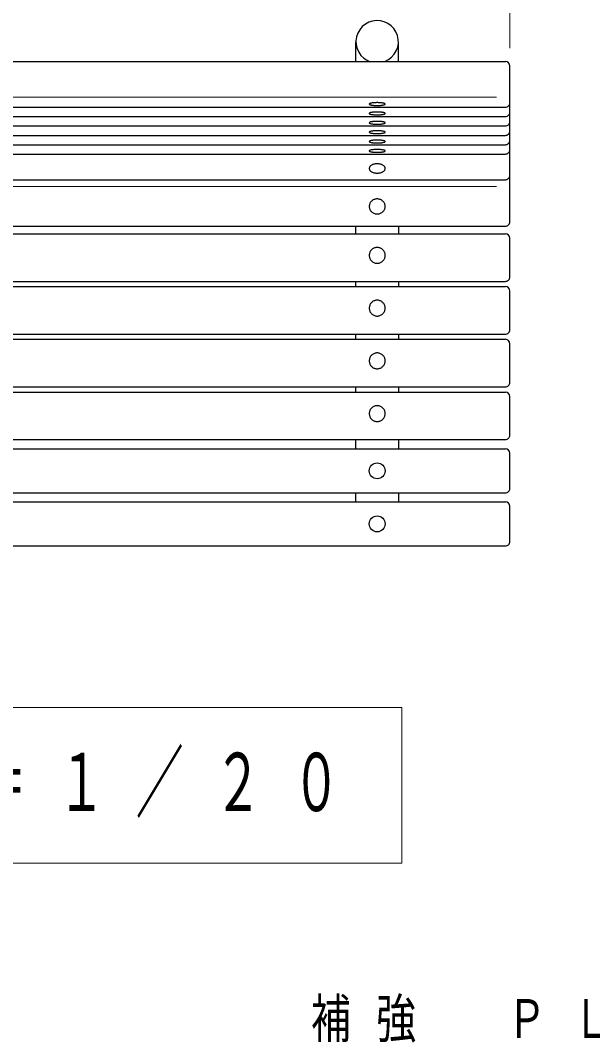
# Model space of a CAD drawing. Units: millimetres on the paper, scale 1:20. Extents: x -365 to 0, y -34 to 257.
# Drawn here: x -263 to -230.7, y 163 to 220.8 of the extents above; entities that cross this region are included whole.
import ezdxf

# ---------------------------------------------------------------- set-up
doc = ezdxf.new("R2010")
doc.units = ezdxf.units.MM
doc.layers.add('LY_1', color=7, linetype='Continuous', lineweight=25)
doc.styles.add('ＭＳ ゴシック', font='')
doc.styles.get('ＭＳ ゴシック').set_extended_font_data('MS Gothic')

msp = doc.modelspace()

# ---------------------------------------------------------------- linework, layer by layer
at = {"layer": 'LY_1', "lineweight": 13}
for p, q in [((-235.336, 219.252), (-235.336, 231.811)), ((-294.586, 216.489), (-236.086, 216.489)), ((-294.586, 211.437), (-236.086, 211.437)), ((-241.436, 181.967), (-289.236, 181.967)), ((-241.436, 173.167), (-241.436, 181.967)), ((-289.236, 173.167), (-241.436, 173.167))]:
    msp.add_line(p, q, dxfattribs=at)
at = {"layer": 'LY_1'}
for p, q in [((-244.036, 218.502), (-244.036, 219.615)), ((-241.636, 218.502), (-241.636, 219.615)), ((-295.086, 218.502), (-235.586, 218.502)), ((-235.336, 209.436), (-235.336, 218.252)), ((-295.086, 215.91), (-235.586, 215.91)), ((-295.086, 215.381), (-235.586, 215.381)), ((-295.086, 214.851), (-235.586, 214.851)), ((-295.086, 214.322), (-235.586, 214.322)), ((-295.086, 213.792), (-235.586, 213.792)), ((-295.086, 213.263), (-235.586, 213.263)), ((-295.086, 211.814), (-235.586, 211.814)), ((-295.086, 209.186), (-235.586, 209.186)), ((-295.086, 208.753), (-235.586, 208.753)), ((-244.051, 208.753), (-244.051, 209.186)), ((-241.621, 208.753), (-241.621, 209.186)), ((-235.336, 206.316), (-235.336, 208.503)), ((-295.086, 206.066), (-235.586, 206.066)), ((-295.086, 205.77), (-235.586, 205.77)), ((-244.051, 205.77), (-244.051, 206.066)), ((-241.621, 205.77), (-241.621, 206.066)), ((-235.336, 203.334), (-235.336, 205.52)), ((-295.086, 203.084), (-235.586, 203.084)), ((-244.051, 202.788), (-244.051, 203.084)), ((-241.621, 202.788), (-241.621, 203.084)), ((-295.086, 202.788), (-235.586, 202.788)), ((-235.336, 200.351), (-235.336, 202.538)), ((-295.086, 200.101), (-235.586, 200.101)), ((-244.051, 199.805), (-244.051, 200.101)), ((-241.621, 199.805), (-241.621, 200.101)), ((-295.086, 199.805), (-235.586, 199.805)), ((-235.336, 197.368), (-235.336, 199.555)), ((-295.086, 197.118), (-235.586, 197.118)), ((-244.051, 196.603), (-244.051, 197.118)), ((-241.621, 196.603), (-241.621, 197.118)), ((-295.086, 196.603), (-235.586, 196.603)), ((-235.336, 194.353), (-235.336, 196.353)), ((-295.086, 194.103), (-235.586, 194.103)), ((-244.051, 193.603), (-244.051, 194.103)), ((-241.621, 193.603), (-241.621, 194.103)), ((-295.086, 193.603), (-235.586, 193.603)), ((-235.336, 191.353), (-235.336, 193.353)), ((-295.086, 191.103), (-235.586, 191.103))]:
    msp.add_line(p, q, dxfattribs=at)
msp.add_lwpolyline([(-242.398, 218.502), (-242.199, 218.602), (-242.021, 218.737), (-241.872, 218.903), (-241.756, 219.094), (-241.678, 219.303), (-241.64, 219.522), (-241.643, 219.745), (-241.688, 219.963), (-241.773, 220.17), (-241.895, 220.357), (-242.049, 220.518), (-242.231, 220.648), (-242.433, 220.742), (-242.65, 220.797), (-242.873, 220.81), (-243.095, 220.783), (-243.308, 220.715), (-243.504, 220.608), (-243.678, 220.468), (-243.822, 220.297), (-243.932, 220.103), (-244.003, 219.892), (-244.035, 219.671), (-244.024, 219.449), (-243.973, 219.232), (-243.882, 219.028), (-243.754, 218.845), (-243.595, 218.689), (-243.442, 218.583), (-243.273, 218.501)], dxfattribs=at)
for points in [[(-243.286, 216.09), (-243.284, 216.084), (-243.279, 216.077), (-243.271, 216.07), (-243.259, 216.063), (-243.244, 216.057), (-243.226, 216.051), (-243.205, 216.045), (-243.181, 216.039), (-243.154, 216.034), (-243.125, 216.03), (-243.094, 216.025), (-243.061, 216.022), (-243.026, 216.018), (-242.99, 216.016), (-242.953, 216.014), (-242.914, 216.012), (-242.875, 216.011), (-242.836, 216.011), (-242.797, 216.011), (-242.758, 216.012), (-242.72, 216.014), (-242.682, 216.016), (-242.646, 216.018), (-242.611, 216.022), (-242.578, 216.025), (-242.547, 216.03), (-242.518, 216.034), (-242.491, 216.039), (-242.467, 216.045), (-242.446, 216.051), (-242.428, 216.057), (-242.413, 216.063), (-242.401, 216.07), (-242.393, 216.077), (-242.388, 216.084), (-242.386, 216.09), (-242.388, 216.097), (-242.393, 216.104), (-242.401, 216.111), (-242.413, 216.118), (-242.428, 216.124), (-242.446, 216.13), (-242.467, 216.136), (-242.491, 216.142), (-242.518, 216.147), (-242.547, 216.151), (-242.578, 216.156), (-242.611, 216.159), (-242.646, 216.162), (-242.682, 216.165), (-242.72, 216.167), (-242.758, 216.169), (-242.797, 216.17), (-242.836, 216.17), (-242.875, 216.17), (-242.914, 216.169), (-242.953, 216.167), (-242.99, 216.165), (-243.026, 216.162), (-243.061, 216.159), (-243.094, 216.156), (-243.125, 216.151), (-243.154, 216.147), (-243.181, 216.142), (-243.205, 216.136), (-243.226, 216.13), (-243.244, 216.124), (-243.259, 216.118), (-243.271, 216.111), (-243.279, 216.104), (-243.284, 216.097)], [(-243.286, 215.561), (-243.284, 215.554), (-243.279, 215.547), (-243.271, 215.54), (-243.259, 215.534), (-243.244, 215.527), (-243.226, 215.521), (-243.205, 215.515), (-243.181, 215.51), (-243.154, 215.505), (-243.125, 215.5), (-243.094, 215.496), (-243.061, 215.492), (-243.026, 215.489), (-242.99, 215.486), (-242.953, 215.484), (-242.914, 215.483), (-242.875, 215.482), (-242.836, 215.482), (-242.797, 215.482), (-242.758, 215.483), (-242.72, 215.484), (-242.682, 215.486), (-242.646, 215.489), (-242.611, 215.492), (-242.578, 215.496), (-242.547, 215.5), (-242.518, 215.505), (-242.491, 215.51), (-242.467, 215.515), (-242.446, 215.521), (-242.428, 215.527), (-242.413, 215.534), (-242.401, 215.54), (-242.393, 215.547), (-242.388, 215.554), (-242.386, 215.561), (-242.388, 215.568), (-242.393, 215.575), (-242.401, 215.582), (-242.413, 215.588), (-242.428, 215.595), (-242.446, 215.601), (-242.467, 215.607), (-242.491, 215.612), (-242.518, 215.617), (-242.547, 215.622), (-242.578, 215.626), (-242.611, 215.63), (-242.646, 215.633), (-242.682, 215.636), (-242.72, 215.638), (-242.758, 215.639), (-242.797, 215.64), (-242.836, 215.64), (-242.875, 215.64), (-242.914, 215.639), (-242.953, 215.638), (-242.99, 215.636), (-243.026, 215.633), (-243.061, 215.63), (-243.094, 215.626), (-243.125, 215.622), (-243.154, 215.617), (-243.181, 215.612), (-243.205, 215.607), (-243.226, 215.601), (-243.244, 215.595), (-243.259, 215.588), (-243.271, 215.582), (-243.279, 215.575), (-243.284, 215.568)], [(-243.286, 215.032), (-243.284, 215.025), (-243.279, 215.018), (-243.271, 215.011), (-243.259, 215.004), (-243.244, 214.998), (-243.226, 214.992), (-243.205, 214.986), (-243.181, 214.98), (-243.154, 214.975), (-243.125, 214.971), (-243.094, 214.966), (-243.061, 214.963), (-243.026, 214.96), (-242.99, 214.957), (-242.953, 214.955), (-242.914, 214.953), (-242.875, 214.952), (-242.836, 214.952), (-242.797, 214.952), (-242.758, 214.953), (-242.72, 214.955), (-242.682, 214.957), (-242.646, 214.96), (-242.611, 214.963), (-242.578, 214.966), (-242.547, 214.971), (-242.518, 214.975), (-242.491, 214.98), (-242.467, 214.986), (-242.446, 214.992), (-242.428, 214.998), (-242.413, 215.004), (-242.401, 215.011), (-242.393, 215.018), (-242.388, 215.025), (-242.386, 215.032), (-242.388, 215.038), (-242.393, 215.045), (-242.401, 215.052), (-242.413, 215.059), (-242.428, 215.065), (-242.446, 215.071), (-242.467, 215.077), (-242.491, 215.083), (-242.518, 215.088), (-242.547, 215.092), (-242.578, 215.097), (-242.611, 215.1), (-242.646, 215.104), (-242.682, 215.106), (-242.72, 215.108), (-242.758, 215.11), (-242.797, 215.111), (-242.836, 215.111), (-242.875, 215.111), (-242.914, 215.11), (-242.953, 215.108), (-242.99, 215.106), (-243.026, 215.104), (-243.061, 215.1), (-243.094, 215.097), (-243.125, 215.092), (-243.154, 215.088), (-243.181, 215.083), (-243.205, 215.077), (-243.226, 215.071), (-243.244, 215.065), (-243.259, 215.059), (-243.271, 215.052), (-243.279, 215.045), (-243.284, 215.038)], [(-243.286, 214.502), (-243.284, 214.495), (-243.279, 214.488), (-243.271, 214.481), (-243.259, 214.475), (-243.244, 214.468), (-243.226, 214.462), (-243.205, 214.456), (-243.181, 214.451), (-243.154, 214.446), (-243.125, 214.441), (-243.094, 214.437), (-243.061, 214.433), (-243.026, 214.43), (-242.99, 214.427), (-242.953, 214.425), (-242.914, 214.424), (-242.875, 214.423), (-242.836, 214.423), (-242.797, 214.423), (-242.758, 214.424), (-242.72, 214.425), (-242.682, 214.427), (-242.646, 214.43), (-242.611, 214.433), (-242.578, 214.437), (-242.547, 214.441), (-242.518, 214.446), (-242.491, 214.451), (-242.467, 214.456), (-242.446, 214.462), (-242.428, 214.468), (-242.413, 214.475), (-242.401, 214.481), (-242.393, 214.488), (-242.388, 214.495), (-242.386, 214.502), (-242.388, 214.509), (-242.393, 214.516), (-242.401, 214.523), (-242.413, 214.529), (-242.428, 214.536), (-242.446, 214.542), (-242.467, 214.548), (-242.491, 214.553), (-242.518, 214.558), (-242.547, 214.563), (-242.578, 214.567), (-242.611, 214.571), (-242.646, 214.574), (-242.682, 214.577), (-242.72, 214.579), (-242.758, 214.58), (-242.797, 214.581), (-242.836, 214.581), (-242.875, 214.581), (-242.914, 214.58), (-242.953, 214.579), (-242.99, 214.577), (-243.026, 214.574), (-243.061, 214.571), (-243.094, 214.567), (-243.125, 214.563), (-243.154, 214.558), (-243.181, 214.553), (-243.205, 214.548), (-243.226, 214.542), (-243.244, 214.536), (-243.259, 214.529), (-243.271, 214.523), (-243.279, 214.516), (-243.284, 214.509)], [(-243.286, 213.973), (-243.284, 213.966), (-243.279, 213.959), (-243.271, 213.952), (-243.259, 213.945), (-243.244, 213.939), (-243.226, 213.933), (-243.205, 213.927), (-243.181, 213.921), (-243.154, 213.916), (-243.125, 213.912), (-243.094, 213.907), (-243.061, 213.904), (-243.026, 213.901), (-242.99, 213.898), (-242.953, 213.896), (-242.914, 213.894), (-242.875, 213.893), (-242.836, 213.893), (-242.797, 213.893), (-242.758, 213.894), (-242.72, 213.896), (-242.682, 213.898), (-242.646, 213.901), (-242.611, 213.904), (-242.578, 213.907), (-242.547, 213.912), (-242.518, 213.916), (-242.491, 213.921), (-242.467, 213.927), (-242.446, 213.933), (-242.428, 213.939), (-242.413, 213.945), (-242.401, 213.952), (-242.393, 213.959), (-242.388, 213.966), (-242.386, 213.973), (-242.388, 213.979), (-242.393, 213.986), (-242.401, 213.993), (-242.413, 214), (-242.428, 214.006), (-242.446, 214.012), (-242.467, 214.018), (-242.491, 214.024), (-242.518, 214.029), (-242.547, 214.033), (-242.578, 214.038), (-242.611, 214.041), (-242.646, 214.044), (-242.682, 214.047), (-242.72, 214.049), (-242.758, 214.051), (-242.797, 214.052), (-242.836, 214.052), (-242.875, 214.052), (-242.914, 214.051), (-242.953, 214.049), (-242.99, 214.047), (-243.026, 214.044), (-243.061, 214.041), (-243.094, 214.038), (-243.125, 214.033), (-243.154, 214.029), (-243.181, 214.024), (-243.205, 214.018), (-243.226, 214.012), (-243.244, 214.006), (-243.259, 214), (-243.271, 213.993), (-243.279, 213.986), (-243.284, 213.979)], [(-243.286, 213.443), (-243.284, 213.436), (-243.279, 213.429), (-243.271, 213.422), (-243.259, 213.416), (-243.244, 213.409), (-243.226, 213.403), (-243.205, 213.397), (-243.181, 213.392), (-243.154, 213.387), (-243.125, 213.382), (-243.094, 213.378), (-243.061, 213.374), (-243.026, 213.371), (-242.99, 213.368), (-242.953, 213.366), (-242.914, 213.365), (-242.875, 213.364), (-242.836, 213.364), (-242.797, 213.364), (-242.758, 213.365), (-242.72, 213.366), (-242.682, 213.368), (-242.646, 213.371), (-242.611, 213.374), (-242.578, 213.378), (-242.547, 213.382), (-242.518, 213.387), (-242.491, 213.392), (-242.467, 213.397), (-242.446, 213.403), (-242.428, 213.409), (-242.413, 213.416), (-242.401, 213.422), (-242.393, 213.429), (-242.388, 213.436), (-242.386, 213.443), (-242.388, 213.45), (-242.393, 213.457), (-242.401, 213.464), (-242.413, 213.47), (-242.428, 213.477), (-242.446, 213.483), (-242.467, 213.489), (-242.491, 213.494), (-242.518, 213.499), (-242.547, 213.504), (-242.578, 213.508), (-242.611, 213.512), (-242.646, 213.515), (-242.682, 213.518), (-242.72, 213.52), (-242.758, 213.521), (-242.797, 213.522), (-242.836, 213.522), (-242.875, 213.522), (-242.914, 213.521), (-242.953, 213.52), (-242.99, 213.518), (-243.026, 213.515), (-243.061, 213.512), (-243.094, 213.508), (-243.125, 213.504), (-243.154, 213.499), (-243.181, 213.494), (-243.205, 213.489), (-243.226, 213.483), (-243.244, 213.477), (-243.259, 213.47), (-243.271, 213.464), (-243.279, 213.457), (-243.284, 213.45)], [(-243.286, 212.45), (-243.284, 212.427), (-243.279, 212.404), (-243.271, 212.381), (-243.259, 212.359), (-243.244, 212.338), (-243.226, 212.318), (-243.205, 212.298), (-243.181, 212.28), (-243.154, 212.263), (-243.125, 212.247), (-243.094, 212.233), (-243.061, 212.221), (-243.026, 212.21), (-242.99, 212.201), (-242.953, 212.194), (-242.914, 212.189), (-242.875, 212.186), (-242.836, 212.185), (-242.797, 212.186), (-242.758, 212.189), (-242.72, 212.194), (-242.682, 212.201), (-242.646, 212.21), (-242.611, 212.221), (-242.578, 212.233), (-242.547, 212.247), (-242.518, 212.263), (-242.491, 212.28), (-242.467, 212.298), (-242.446, 212.318), (-242.428, 212.338), (-242.413, 212.359), (-242.401, 212.381), (-242.393, 212.404), (-242.388, 212.427), (-242.386, 212.45), (-242.388, 212.473), (-242.393, 212.496), (-242.401, 212.518), (-242.413, 212.54), (-242.428, 212.562), (-242.446, 212.582), (-242.467, 212.602), (-242.491, 212.62), (-242.518, 212.637), (-242.547, 212.652), (-242.578, 212.667), (-242.611, 212.679), (-242.646, 212.69), (-242.682, 212.698), (-242.72, 212.705), (-242.758, 212.71), (-242.797, 212.713), (-242.836, 212.714), (-242.875, 212.713), (-242.914, 212.71), (-242.953, 212.705), (-242.99, 212.698), (-243.026, 212.69), (-243.061, 212.679), (-243.094, 212.667), (-243.125, 212.652), (-243.154, 212.637), (-243.181, 212.62), (-243.205, 212.602), (-243.226, 212.582), (-243.244, 212.562), (-243.259, 212.54), (-243.271, 212.518), (-243.279, 212.496), (-243.284, 212.473)], [(-243.286, 210.301), (-243.284, 210.263), (-243.279, 210.227), (-243.271, 210.19), (-243.259, 210.155), (-243.244, 210.121), (-243.226, 210.088), (-243.205, 210.056), (-243.181, 210.027), (-243.154, 210), (-243.125, 209.975), (-243.094, 209.952), (-243.061, 209.932), (-243.026, 209.915), (-242.99, 209.901), (-242.953, 209.89), (-242.914, 209.881), (-242.875, 209.877), (-242.836, 209.875), (-242.797, 209.877), (-242.758, 209.881), (-242.72, 209.89), (-242.682, 209.901), (-242.646, 209.915), (-242.611, 209.932), (-242.578, 209.952), (-242.547, 209.975), (-242.518, 210), (-242.491, 210.027), (-242.467, 210.056), (-242.446, 210.088), (-242.428, 210.121), (-242.413, 210.155), (-242.401, 210.19), (-242.393, 210.227), (-242.388, 210.263), (-242.386, 210.301), (-242.388, 210.338), (-242.393, 210.374), (-242.401, 210.411), (-242.413, 210.446), (-242.428, 210.48), (-242.446, 210.513), (-242.467, 210.545), (-242.491, 210.574), (-242.518, 210.601), (-242.547, 210.626), (-242.578, 210.649), (-242.611, 210.669), (-242.646, 210.686), (-242.682, 210.7), (-242.72, 210.712), (-242.758, 210.72), (-242.797, 210.724), (-242.836, 210.726), (-242.875, 210.724), (-242.914, 210.72), (-242.953, 210.712), (-242.99, 210.7), (-243.026, 210.686), (-243.061, 210.669), (-243.094, 210.649), (-243.125, 210.626), (-243.154, 210.601), (-243.181, 210.574), (-243.205, 210.545), (-243.226, 210.513), (-243.244, 210.48), (-243.259, 210.446), (-243.271, 210.411), (-243.279, 210.374), (-243.284, 210.338)], [(-243.286, 207.535), (-243.284, 207.496), (-243.279, 207.458), (-243.271, 207.42), (-243.259, 207.382), (-243.244, 207.346), (-243.226, 207.312), (-243.205, 207.279), (-243.181, 207.248), (-243.154, 207.219), (-243.125, 207.193), (-243.094, 207.169), (-243.061, 207.148), (-243.026, 207.13), (-242.99, 207.115), (-242.953, 207.103), (-242.914, 207.095), (-242.875, 207.09), (-242.836, 207.088), (-242.797, 207.09), (-242.758, 207.095), (-242.72, 207.103), (-242.682, 207.115), (-242.646, 207.13), (-242.611, 207.148), (-242.578, 207.169), (-242.547, 207.193), (-242.518, 207.219), (-242.491, 207.248), (-242.467, 207.279), (-242.446, 207.312), (-242.428, 207.346), (-242.413, 207.382), (-242.401, 207.42), (-242.393, 207.458), (-242.388, 207.496), (-242.386, 207.535), (-242.388, 207.574), (-242.393, 207.613), (-242.401, 207.651), (-242.413, 207.689), (-242.428, 207.725), (-242.446, 207.759), (-242.467, 207.792), (-242.491, 207.823), (-242.518, 207.852), (-242.547, 207.878), (-242.578, 207.902), (-242.611, 207.923), (-242.646, 207.941), (-242.682, 207.956), (-242.72, 207.968), (-242.758, 207.976), (-242.797, 207.981), (-242.836, 207.983), (-242.875, 207.981), (-242.914, 207.976), (-242.953, 207.968), (-242.99, 207.956), (-243.026, 207.941), (-243.061, 207.923), (-243.094, 207.902), (-243.125, 207.878), (-243.154, 207.852), (-243.181, 207.823), (-243.205, 207.792), (-243.226, 207.759), (-243.244, 207.725), (-243.259, 207.689), (-243.271, 207.651), (-243.279, 207.613), (-243.284, 207.574)], [(-243.286, 204.553), (-243.284, 204.514), (-243.279, 204.475), (-243.271, 204.437), (-243.259, 204.4), (-243.244, 204.364), (-243.226, 204.329), (-243.205, 204.296), (-243.181, 204.265), (-243.154, 204.236), (-243.125, 204.21), (-243.094, 204.186), (-243.061, 204.165), (-243.026, 204.147), (-242.99, 204.132), (-242.953, 204.121), (-242.914, 204.112), (-242.875, 204.107), (-242.836, 204.105), (-242.797, 204.107), (-242.758, 204.112), (-242.72, 204.121), (-242.682, 204.132), (-242.646, 204.147), (-242.611, 204.165), (-242.578, 204.186), (-242.547, 204.21), (-242.518, 204.236), (-242.491, 204.265), (-242.467, 204.296), (-242.446, 204.329), (-242.428, 204.364), (-242.413, 204.4), (-242.401, 204.437), (-242.393, 204.475), (-242.388, 204.514), (-242.386, 204.553), (-242.388, 204.592), (-242.393, 204.631), (-242.401, 204.669), (-242.413, 204.706), (-242.428, 204.742), (-242.446, 204.777), (-242.467, 204.809), (-242.491, 204.84), (-242.518, 204.869), (-242.547, 204.896), (-242.578, 204.919), (-242.611, 204.94), (-242.646, 204.958), (-242.682, 204.973), (-242.72, 204.985), (-242.758, 204.993), (-242.797, 204.999), (-242.836, 205), (-242.875, 204.999), (-242.914, 204.993), (-242.953, 204.985), (-242.99, 204.973), (-243.026, 204.958), (-243.061, 204.94), (-243.094, 204.919), (-243.125, 204.896), (-243.154, 204.869), (-243.181, 204.84), (-243.205, 204.809), (-243.226, 204.777), (-243.244, 204.742), (-243.259, 204.706), (-243.271, 204.669), (-243.279, 204.631), (-243.284, 204.592)], [(-243.286, 201.57), (-243.284, 201.531), (-243.279, 201.493), (-243.271, 201.454), (-243.259, 201.417), (-243.244, 201.381), (-243.226, 201.347), (-243.205, 201.314), (-243.181, 201.283), (-243.154, 201.254), (-243.125, 201.228), (-243.094, 201.204), (-243.061, 201.183), (-243.026, 201.165), (-242.99, 201.15), (-242.953, 201.138), (-242.914, 201.13), (-242.875, 201.125), (-242.836, 201.123), (-242.797, 201.125), (-242.758, 201.13), (-242.72, 201.138), (-242.682, 201.15), (-242.646, 201.165), (-242.611, 201.183), (-242.578, 201.204), (-242.547, 201.228), (-242.518, 201.254), (-242.491, 201.283), (-242.467, 201.314), (-242.446, 201.347), (-242.428, 201.381), (-242.413, 201.417), (-242.401, 201.454), (-242.393, 201.493), (-242.388, 201.531), (-242.386, 201.57), (-242.388, 201.609), (-242.393, 201.648), (-242.401, 201.686), (-242.413, 201.723), (-242.428, 201.759), (-242.446, 201.794), (-242.467, 201.827), (-242.491, 201.858), (-242.518, 201.887), (-242.547, 201.913), (-242.578, 201.937), (-242.611, 201.958), (-242.646, 201.976), (-242.682, 201.991), (-242.72, 202.002), (-242.758, 202.011), (-242.797, 202.016), (-242.836, 202.018), (-242.875, 202.016), (-242.914, 202.011), (-242.953, 202.002), (-242.99, 201.991), (-243.026, 201.976), (-243.061, 201.958), (-243.094, 201.937), (-243.125, 201.913), (-243.154, 201.887), (-243.181, 201.858), (-243.205, 201.827), (-243.226, 201.794), (-243.244, 201.759), (-243.259, 201.723), (-243.271, 201.686), (-243.279, 201.648), (-243.284, 201.609)], [(-243.286, 198.588), (-243.284, 198.549), (-243.279, 198.51), (-243.271, 198.472), (-243.259, 198.435), (-243.244, 198.398), (-243.226, 198.364), (-243.205, 198.331), (-243.181, 198.3), (-243.154, 198.271), (-243.125, 198.245), (-243.094, 198.221), (-243.061, 198.2), (-243.026, 198.182), (-242.99, 198.167), (-242.953, 198.155), (-242.914, 198.147), (-242.875, 198.142), (-242.836, 198.14), (-242.797, 198.142), (-242.758, 198.147), (-242.72, 198.155), (-242.682, 198.167), (-242.646, 198.182), (-242.611, 198.2), (-242.578, 198.221), (-242.547, 198.245), (-242.518, 198.271), (-242.491, 198.3), (-242.467, 198.331), (-242.446, 198.364), (-242.428, 198.398), (-242.413, 198.435), (-242.401, 198.472), (-242.393, 198.51), (-242.388, 198.549), (-242.386, 198.588), (-242.388, 198.627), (-242.393, 198.665), (-242.401, 198.703), (-242.413, 198.741), (-242.428, 198.777), (-242.446, 198.811), (-242.467, 198.844), (-242.491, 198.875), (-242.518, 198.904), (-242.547, 198.93), (-242.578, 198.954), (-242.611, 198.975), (-242.646, 198.993), (-242.682, 199.008), (-242.72, 199.02), (-242.758, 199.028), (-242.797, 199.033), (-242.836, 199.035), (-242.875, 199.033), (-242.914, 199.028), (-242.953, 199.02), (-242.99, 199.008), (-243.026, 198.993), (-243.061, 198.975), (-243.094, 198.954), (-243.125, 198.93), (-243.154, 198.904), (-243.181, 198.875), (-243.205, 198.844), (-243.226, 198.811), (-243.244, 198.777), (-243.259, 198.741), (-243.271, 198.703), (-243.279, 198.665), (-243.284, 198.627)]]:
    msp.add_lwpolyline(points, close=True, dxfattribs=at)
for centre in [(-242.836, 195.353), (-242.836, 192.353)]:
    msp.add_circle(centre, 0.45, dxfattribs=at)
for centre, start, end in [((-235.586, 218.252), 0.00001, 90), ((-235.586, 216.16), 269.99998, 0.00001), ((-235.586, 215.631), 269.99998, 0.00001), ((-235.586, 215.101), 269.99998, 0.00001), ((-235.586, 214.572), 269.99998, 0.00001), ((-235.586, 214.042), 269.99998, 0.00001), ((-235.586, 213.513), 269.99998, 0.00001), ((-235.586, 212.064), 269.99998, 0.00001), ((-235.586, 209.436), 269.99998, 0.00001), ((-235.586, 208.503), 0.00001, 90), ((-235.586, 206.316), 269.99998, 0.00001), ((-235.586, 205.52), 0.00001, 90), ((-235.586, 203.334), 269.99998, 0.00001), ((-235.586, 202.538), 0.00001, 90), ((-235.586, 200.351), 269.99998, 0.00001), ((-235.586, 199.555), 0.00001, 90), ((-235.586, 197.368), 269.99998, 0.00001), ((-235.586, 196.353), 0.00001, 90), ((-235.586, 194.353), 269.99998, 0.00001), ((-235.586, 193.353), 0.00001, 90), ((-235.586, 191.353), 269.99998, 0.00001)]:
    msp.add_arc(centre, 0.25, start, end, dxfattribs=at)

# ---------------------------------------------------------------- texts
at = {"layer": 'LY_1', "style": 'ＭＳ ゴシック'}
for s, insert, char_height, attachment_point in [('\\T1.64;\\W0.6;平面図\u3000Ｓ＝１／２０', (-265.336, 177.567), 3.299, 5), ('\\T1.64;\\W0.75;補強\u3000ＰＬ－４．５×３８ｗ', (-246.578, 164.258), 2.199, 4)]:
    msp.add_mtext(s, dxfattribs=dict(at, insert=insert, char_height=char_height, attachment_point=attachment_point))

doc.saveas('drawing.dxf')
